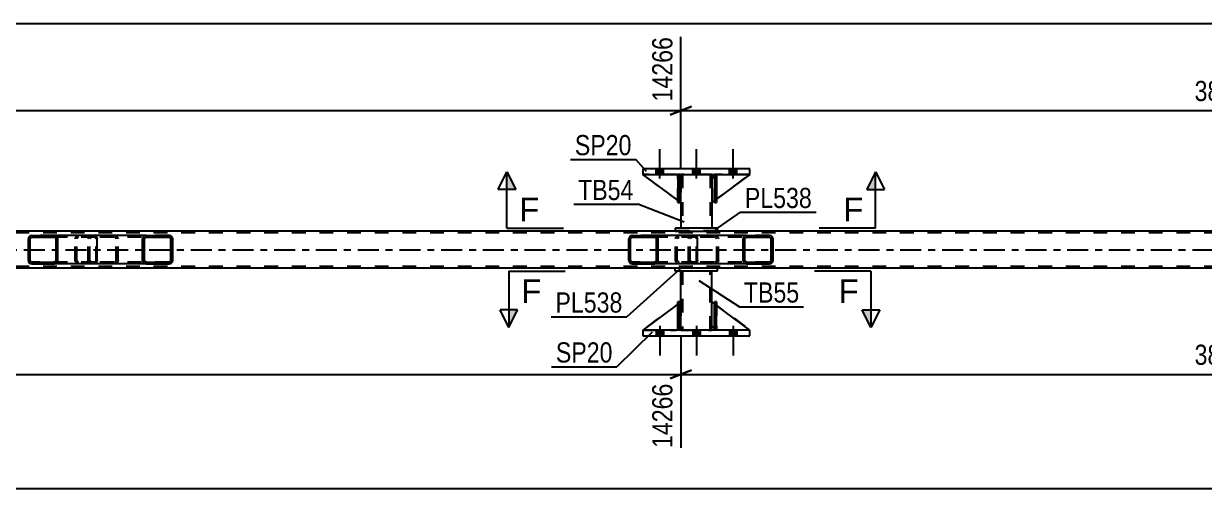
# Model space of a CAD drawing. Header units: millimetres. Extents: x 0 to 841, y 0 to 594.
# Drawn here: x 490.5 to 657.9, y 208.5 to 274.5 of the extents above; entities that cross this region are included whole.
import ezdxf

# ---------------------------------------------------------------- set-up
doc = ezdxf.new("R2010")
doc.units = ezdxf.units.MM
doc.linetypes.add('DXK_LINE_DOT2', pattern=[3.9198, 1.9599, -1.9599])
doc.linetypes.add('DXK_LINE_DOT3', pattern=[5.9187, 2.979, -0.9799, 0.9799, -0.9799])
doc.styles.add('Arial', font='ARIAL.TTF', dxfattribs={"height": 0.2})
doc.styles.add('Arial Narrow', font='ARIALN.TTF', dxfattribs={"height": 0.2})

# ---------------------------------------------------------------- blocks, each defined once
blk = doc.blocks.new('Part-318885195-5615 - 5425')
at = {"color": 2, "linetype": 'Continuous'}
for p, q in [((583.71, 235), (583.71, 239.36)), ((588.11, 235), (588.11, 239.36)), ((583.71, 231), (583.71, 231.6)), ((588.11, 231), (588.11, 231.6))]:
    blk.add_line(p, q, dxfattribs=at)
at = {"color": 7, "linetype": 'DXK_LINE_DOT2'}
for p, q in [((588.11, 239.36), (583.71, 239.36)), ((583.95, 239.36), (583.95, 231)), ((587.87, 231), (587.87, 239.36)), ((583.71, 231.6), (583.71, 235)), ((588.11, 231.6), (588.11, 235)), ((583.71, 231), (588.11, 231))]:
    blk.add_line(p, q, dxfattribs=at)
blk = doc.blocks.new('Part-318885195-5518 - 5425')
at = {"color": 2, "linetype": 'Continuous'}
for p, q in [((588.46, 231), (588.46, 235)), ((588.46, 235), (588.78, 235)), ((588.78, 231), (588.78, 235)), ((588.46, 231), (588.46, 231)), ((588.78, 231), (588.46, 231))]:
    blk.add_line(p, q, dxfattribs=at)
at = {"color": 7, "linetype": 'DXK_LINE_DOT2'}
for p, q in [((588.46, 235), (588.46, 231.6)), ((588.78, 231.6), (588.78, 235)), ((588.46, 231.6), (588.46, 231)), ((588.46, 231.6), (588.78, 231.6)), ((588.78, 231), (588.78, 231.6)), ((588.78, 231), (588.78, 231))]:
    blk.add_line(p, q, dxfattribs=at)
blk = doc.blocks.new('Part-318885195-5533 - 5425')
at = {"color": 2, "linetype": 'Continuous'}
for p, q in [((583.26, 249.41), (578.31, 253.08)), ((583.26, 252.92), (583.11, 253.08)), ((583.71, 252.48), (583.58, 252.6)), ((583.71, 252.48), (583.71, 252.48)), ((583.71, 249.08), (583.71, 252.48)), ((583.58, 249.17), (583.71, 249.08)), ((583.71, 249.08), (583.71, 249.08))]:
    blk.add_line(p, q, dxfattribs=at)
at = {"color": 7, "linetype": 'DXK_LINE_DOT2'}
for p, q in [((583.11, 253.08), (578.31, 253.08)), ((583.11, 253.08), (583.71, 252.48)), ((583.58, 252.6), (583.26, 252.92)), ((583.71, 252.48), (583.71, 249.08)), ((583.58, 249.17), (583.26, 249.41))]:
    blk.add_line(p, q, dxfattribs=at)
blk = doc.blocks.new('Bolt-318885195-5476 - 5425')
at = {"linetype": 'Continuous'}
for points in [[(580.19, 253.08), (581.23, 253.08), (581.23, 253.88), (580.19, 253.88)], [(580.19, 253.08), (581.23, 253.08), (581.23, 253.88), (580.19, 253.88)], [(580.19, 253.08), (581.23, 253.08), (581.23, 253.88), (580.19, 253.88)], [(585.39, 253.08), (586.43, 253.08), (586.43, 253.88), (585.39, 253.88)], [(585.39, 253.08), (586.43, 253.08), (586.43, 253.88), (585.39, 253.88)], [(590.59, 253.08), (591.63, 253.08), (591.63, 253.88), (590.59, 253.88)], [(590.59, 253.08), (591.63, 253.08), (591.63, 253.88), (590.59, 253.88)], [(590.59, 253.08), (591.63, 253.08), (591.63, 253.88), (590.59, 253.88)]]:
    blk.add_hatch(color=1, dxfattribs=at).paths.add_polyline_path(points)
at = {"color": 1, "linetype": 'Continuous'}
for p, q in [((580.71, 252.48), (580.71, 256.68)), ((580.71, 252.48), (580.71, 256.68)), ((580.71, 252.48), (580.71, 256.68)), ((585.91, 252.48), (585.91, 256.68)), ((585.91, 252.48), (585.91, 256.68)), ((591.11, 252.48), (591.11, 256.68)), ((591.11, 252.48), (591.11, 256.68)), ((591.11, 252.48), (591.11, 256.68)), ((580.19, 253.08), (580.19, 253.88)), ((580.19, 253.08), (580.19, 253.88)), ((580.19, 253.08), (580.19, 253.88)), ((581.23, 253.08), (581.23, 253.88)), ((581.23, 253.08), (581.23, 253.88)), ((581.23, 253.08), (581.23, 253.88)), ((585.39, 253.08), (585.39, 253.88)), ((585.39, 253.08), (585.39, 253.88)), ((586.43, 253.08), (586.43, 253.88)), ((586.43, 253.08), (586.43, 253.88)), ((590.59, 253.08), (590.59, 253.88)), ((590.59, 253.08), (590.59, 253.88)), ((590.59, 253.08), (590.59, 253.88)), ((591.63, 253.08), (591.63, 253.88)), ((591.63, 253.08), (591.63, 253.88)), ((591.63, 253.08), (591.63, 253.88))]:
    blk.add_line(p, q, dxfattribs=at)
blk = doc.blocks.new('Bolt-318885195-5478 - 5425')
at = {"linetype": 'Continuous'}
for points in [[(581.23, 231), (580.19, 231), (580.19, 230.2), (581.23, 230.2)], [(581.23, 231), (580.19, 231), (580.19, 230.2), (581.23, 230.2)], [(581.23, 231), (580.19, 231), (580.19, 230.2), (581.23, 230.2)], [(586.43, 231), (585.39, 231), (585.39, 230.2), (586.43, 230.2)], [(586.43, 231), (585.39, 231), (585.39, 230.2), (586.43, 230.2)], [(591.63, 231), (590.59, 231), (590.59, 230.2), (591.63, 230.2)], [(591.63, 231), (590.59, 231), (590.59, 230.2), (591.63, 230.2)], [(591.63, 231), (590.59, 231), (590.59, 230.2), (591.63, 230.2)]]:
    blk.add_hatch(color=1, dxfattribs=at).paths.add_polyline_path(points)
at = {"color": 1, "linetype": 'Continuous'}
for p, q in [((580.71, 231.6), (580.71, 227.4)), ((580.71, 231.6), (580.71, 227.4)), ((580.71, 231.6), (580.71, 227.4)), ((585.91, 231.6), (585.91, 227.4)), ((585.91, 231.6), (585.91, 227.4)), ((591.11, 231.6), (591.11, 227.4)), ((591.11, 231.6), (591.11, 227.4)), ((591.11, 231.6), (591.11, 227.4)), ((580.19, 231), (580.19, 230.2)), ((580.19, 231), (580.19, 230.2)), ((580.19, 231), (580.19, 230.2)), ((581.23, 231), (581.23, 230.2)), ((581.23, 231), (581.23, 230.2)), ((581.23, 231), (581.23, 230.2)), ((585.39, 231), (585.39, 230.2)), ((585.39, 231), (585.39, 230.2)), ((586.43, 231), (586.43, 230.2)), ((586.43, 231), (586.43, 230.2)), ((590.59, 231), (590.59, 230.2)), ((590.59, 231), (590.59, 230.2)), ((590.59, 231), (590.59, 230.2)), ((591.63, 231), (591.63, 230.2)), ((591.63, 231), (591.63, 230.2)), ((591.63, 231), (591.63, 230.2))]:
    blk.add_line(p, q, dxfattribs=at)
blk = doc.blocks.new('Part-318885195-5610 - 5425')
at = {"color": 2, "linetype": 'Continuous'}
for p, q in [((588.91, 239.76), (582.91, 239.76)), ((582.91, 239.36), (582.91, 239.76)), ((588.91, 239.36), (588.91, 239.76)), ((588.91, 239.36), (582.91, 239.36))]:
    blk.add_line(p, q, dxfattribs=at)
blk = doc.blocks.new('Part-318885195-5616 - 5425')
at = {"color": 7, "linetype": 'DXK_LINE_DOT2'}
for p, q in [((588.46, 252.48), (588.46, 253.08)), ((588.46, 253.08), (588.46, 253.08)), ((588.46, 253.08), (588.46, 249.08)), ((588.78, 253.08), (588.46, 253.08)), ((588.78, 252.48), (588.78, 253.08)), ((588.78, 249.08), (588.78, 253.08)), ((588.46, 249.08), (588.46, 252.48)), ((588.46, 252.48), (588.78, 252.48)), ((588.78, 252.48), (588.78, 249.08)), ((588.46, 249.08), (588.78, 249.08))]:
    blk.add_line(p, q, dxfattribs=at)
blk = doc.blocks.new('Part-318885195-5620 - 5425')
at = {"linetype": 'Continuous'}
h = blk.add_hatch(dxfattribs=at)
h.set_pattern_fill('', scale=0.7, style=0, pattern_type=0)
h.set_pattern_definition([(45, (596.7457, 244.1008), (-1.57154, 1.57154), [])])
h.paths.add_polyline_path([(596.78, 243.92), (596.75, 244.1), (596.64, 244.26), (596.47, 244.36), (596.27, 244.4), (593.04, 244.4), (592.84, 244.36), (592.68, 244.26), (592.57, 244.1), (592.53, 243.92), (592.53, 240.88), (592.57, 240.69), (592.68, 240.54), (592.84, 240.43), (593.04, 240.4), (596.27, 240.4), (596.47, 240.43), (596.64, 240.54), (596.75, 240.69), (596.78, 240.88)])
h.paths.add_polyline_path([(596.51, 240.79), (596.45, 240.71), (596.37, 240.66), (596.27, 240.64), (593.04, 240.64), (592.94, 240.66), (592.86, 240.71), (592.8, 240.79), (592.78, 240.88), (592.78, 243.92), (592.8, 244.01), (592.86, 244.09), (592.94, 244.14), (593.04, 244.16), (596.27, 244.16), (596.37, 244.14), (596.45, 244.09), (596.51, 244.01), (596.53, 243.92), (596.53, 240.88)])
at = {"color": 7, "linetype": 'DXK_LINE_DOT2'}
for p, q in [((584.79, 243.92), (584.83, 244.1)), ((584.79, 240.88), (584.79, 243.92)), ((585.07, 244.01), (585.05, 243.92)), ((585.05, 240.88), (585.05, 243.92)), ((585.12, 244.09), (585.07, 244.01)), ((585.11, 244.36), (585.3, 244.4)), ((585.2, 244.14), (585.12, 244.09)), ((585.3, 244.16), (585.2, 244.14)), ((585.78, 244.4), (585.3, 244.4)), ((596.27, 244.16), (585.3, 244.16)), ((588.54, 244.4), (588.73, 244.36)), ((588.63, 244.14), (588.54, 244.16)), ((588.72, 244.09), (588.63, 244.14)), ((588.77, 244.01), (588.72, 244.09)), ((588.79, 243.92), (588.77, 244.01)), ((588.79, 240.88), (588.79, 243.92)), ((589.01, 244.1), (589.05, 243.92)), ((589.05, 240.88), (589.05, 243.92)), ((596.27, 244.4), (593.04, 244.4)), ((584.83, 240.69), (584.79, 240.88)), ((585.05, 240.88), (585.07, 240.79)), ((585.07, 240.79), (585.12, 240.71)), ((585.3, 240.4), (585.11, 240.43)), ((585.12, 240.71), (585.2, 240.66)), ((585.2, 240.66), (585.3, 240.64)), ((596.27, 240.64), (585.3, 240.64)), ((585.78, 240.4), (585.3, 240.4)), ((588.54, 240.64), (588.63, 240.66)), ((588.73, 240.43), (588.54, 240.4)), ((588.63, 240.66), (588.72, 240.71)), ((588.72, 240.71), (588.77, 240.79)), ((588.77, 240.79), (588.79, 240.88)), ((589.05, 240.88), (589.01, 240.69)), ((596.27, 240.4), (593.04, 240.4))]:
    blk.add_line(p, q, dxfattribs=at)
at = {"color": 2, "linetype": 'Continuous'}
for p, q in [((593.04, 244.4), (585.78, 244.4)), ((592.57, 244.1), (592.53, 243.92)), ((592.53, 240.88), (592.53, 243.92)), ((592.78, 243.92), (592.8, 244.01)), ((592.78, 240.88), (592.78, 243.92)), ((592.8, 244.01), (592.86, 244.09)), ((593.04, 244.4), (592.84, 244.36)), ((592.86, 244.09), (592.94, 244.14)), ((592.94, 244.14), (593.04, 244.16)), ((593.04, 244.4), (596.27, 244.4)), ((593.04, 244.16), (596.27, 244.16)), ((596.47, 244.36), (596.27, 244.4)), ((596.27, 244.16), (596.37, 244.14)), ((596.37, 244.14), (596.45, 244.09)), ((596.45, 244.09), (596.51, 244.01)), ((596.51, 244.01), (596.53, 243.92)), ((596.53, 240.88), (596.53, 243.92)), ((596.78, 243.92), (596.75, 244.1)), ((596.78, 240.88), (596.78, 243.92)), ((593.04, 240.4), (585.78, 240.4)), ((592.53, 240.88), (592.57, 240.69)), ((592.8, 240.79), (592.78, 240.88)), ((592.86, 240.71), (592.8, 240.79)), ((592.84, 240.43), (593.04, 240.4)), ((592.94, 240.66), (592.86, 240.71)), ((593.04, 240.64), (592.94, 240.66)), ((593.04, 240.64), (596.27, 240.64)), ((593.04, 240.4), (596.27, 240.4)), ((596.37, 240.66), (596.27, 240.64)), ((596.27, 240.4), (596.47, 240.43)), ((596.45, 240.71), (596.37, 240.66)), ((596.51, 240.79), (596.45, 240.71)), ((596.53, 240.88), (596.51, 240.79)), ((596.75, 240.69), (596.78, 240.88))]:
    blk.add_line(p, q, dxfattribs=at)
at = {"color": 7, "linetype": 'DXK_LINE_DOT2'}
for centre, start, end in [((585.28, 243.9), 110.7583, 155.68), ((588.56, 243.9), 24.32, 69.2417), ((585.28, 240.9), 204.32, 249.2417), ((588.56, 240.9), 290.7583, 335.68)]:
    blk.add_arc(centre, 0.496, start, end, dxfattribs=at)
at = {"color": 2, "linetype": 'Continuous'}
for centre, start, end in [((593.02, 243.9), 110.7583, 155.68), ((596.29, 243.9), 24.32, 69.2417), ((593.02, 240.9), 204.32, 249.2417), ((596.29, 240.9), 290.7583, 335.68)]:
    blk.add_arc(centre, 0.496, start, end, dxfattribs=at)
blk = doc.blocks.new('Part-318885195-5621 - 5425')
at = {"linetype": 'Continuous'}
h = blk.add_hatch(dxfattribs=at)
h.set_pattern_fill('', scale=0.7, style=0, pattern_type=0)
h.set_pattern_definition([(45, (580.4716, 244.1008), (-1.57154, 1.57154), [])])
h.paths.add_polyline_path([(580.51, 243.92), (580.47, 244.1), (580.36, 244.26), (580.2, 244.36), (580.01, 244.4), (576.82, 244.4), (576.63, 244.36), (576.47, 244.26), (576.36, 244.1), (576.32, 243.92), (576.32, 240.88), (576.36, 240.69), (576.47, 240.54), (576.63, 240.43), (576.82, 240.4), (580.01, 240.4), (580.2, 240.43), (580.36, 240.54), (580.47, 240.69), (580.51, 240.88)])
h.paths.add_polyline_path([(580.24, 240.79), (580.18, 240.71), (580.1, 240.66), (580.01, 240.64), (576.82, 240.64), (576.73, 240.66), (576.65, 240.71), (576.59, 240.79), (576.57, 240.88), (576.57, 243.92), (576.59, 244.01), (576.65, 244.09), (576.73, 244.14), (576.82, 244.16), (580.01, 244.16), (580.1, 244.14), (580.18, 244.09), (580.24, 244.01), (580.26, 243.92), (580.26, 240.88)])
at = {"color": 2, "linetype": 'Continuous'}
for p, q in [((576.36, 244.1), (576.32, 243.92)), ((576.32, 240.88), (576.32, 243.92)), ((576.57, 243.92), (576.59, 244.01)), ((576.57, 240.88), (576.57, 243.92)), ((576.59, 244.01), (576.65, 244.09)), ((576.82, 244.4), (576.63, 244.36)), ((576.65, 244.09), (576.73, 244.14)), ((576.73, 244.14), (576.82, 244.16)), ((576.82, 244.4), (580.01, 244.4)), ((576.82, 244.16), (580.01, 244.16)), ((585.78, 244.4), (580.01, 244.4)), ((580.2, 244.36), (580.01, 244.4)), ((580.01, 244.16), (580.1, 244.14)), ((580.1, 244.14), (580.18, 244.09)), ((580.18, 244.09), (580.24, 244.01)), ((580.24, 244.01), (580.26, 243.92)), ((580.26, 240.88), (580.26, 243.92)), ((580.51, 243.92), (580.47, 244.1)), ((580.51, 240.88), (580.51, 243.92)), ((585.78, 244.4), (585.89, 244.36)), ((585.89, 244.36), (585.97, 244.26)), ((585.97, 244.26), (586.03, 244.1)), ((586.03, 244.1), (586.05, 243.92)), ((586.05, 240.88), (586.05, 243.92)), ((576.32, 240.88), (576.36, 240.69)), ((576.59, 240.79), (576.57, 240.88)), ((576.65, 240.71), (576.59, 240.79)), ((576.63, 240.43), (576.82, 240.4)), ((576.73, 240.66), (576.65, 240.71)), ((576.82, 240.64), (576.73, 240.66)), ((576.82, 240.64), (580.01, 240.64)), ((576.82, 240.4), (580.01, 240.4)), ((580.1, 240.66), (580.01, 240.64)), ((580.01, 240.4), (580.2, 240.43)), ((585.78, 240.4), (580.01, 240.4)), ((580.18, 240.71), (580.1, 240.66)), ((580.24, 240.79), (580.18, 240.71)), ((580.26, 240.88), (580.24, 240.79)), ((580.47, 240.69), (580.51, 240.88)), ((585.89, 240.43), (585.78, 240.4)), ((585.97, 240.54), (585.89, 240.43)), ((586.03, 240.69), (585.97, 240.54)), ((586.05, 240.88), (586.03, 240.69))]:
    blk.add_line(p, q, dxfattribs=at)
at = {"color": 7, "linetype": 'DXK_LINE_DOT2'}
for p, q in [((580.01, 244.4), (576.82, 244.4)), ((585.78, 244.16), (576.82, 244.16)), ((582.95, 243.92), (582.98, 244.1)), ((582.95, 240.88), (582.95, 243.92)), ((583.22, 244.01), (583.2, 243.92)), ((583.2, 240.88), (583.2, 243.92)), ((583.27, 244.09), (583.22, 244.01)), ((583.26, 244.36), (583.45, 244.4)), ((583.27, 244.09), (583.29, 244.1)), ((583.29, 244.1), (583.35, 244.14)), ((583.35, 244.14), (583.45, 244.16)), ((584.79, 244.16), (584.79, 244.4)), ((585.83, 244.14), (585.78, 244.16)), ((585.88, 244.09), (585.83, 244.14)), ((585.91, 244.01), (585.88, 244.09)), ((585.92, 243.92), (585.91, 244.01)), ((585.92, 240.88), (585.92, 243.92)), ((585.78, 240.64), (576.82, 240.64)), ((580.01, 240.4), (576.82, 240.4)), ((582.98, 240.69), (582.95, 240.88)), ((583.2, 240.88), (583.22, 240.79)), ((583.22, 240.79), (583.27, 240.71)), ((583.45, 240.4), (583.26, 240.43)), ((583.27, 240.71), (583.35, 240.66)), ((583.35, 240.66), (583.45, 240.64)), ((584.79, 240.4), (584.79, 240.64)), ((585.78, 240.64), (585.83, 240.66)), ((585.83, 240.66), (585.88, 240.71)), ((585.88, 240.71), (585.91, 240.79)), ((585.91, 240.79), (585.92, 240.88))]:
    blk.add_line(p, q, dxfattribs=at)
at = {"color": 2, "linetype": 'Continuous'}
for centre, start, end in [((576.81, 243.9), 111.1941, 156.1506), ((580.02, 243.9), 23.8494, 68.8059), ((576.81, 240.89), 203.8494, 248.8059), ((580.02, 240.89), 291.1941, 336.1506)]:
    blk.add_arc(centre, 0.492, start, end, dxfattribs=at)
at = {"color": 7, "linetype": 'DXK_LINE_DOT2'}
for centre, start, end in [((583.43, 243.9), 111.1941, 156.1506), ((583.43, 240.89), 203.8494, 248.8059)]:
    blk.add_arc(centre, 0.492, start, end, dxfattribs=at)
blk = doc.blocks.new('Part-318885195-5565 - 5425')
at = {"color": 2, "linetype": 'Continuous'}
for p, q in [((588.11, 231.6), (588.11, 235)), ((588.46, 234.73), (588.11, 235)), ((593.51, 231), (588.78, 234.5)), ((588.46, 231.24), (588.11, 231.6))]:
    blk.add_line(p, q, dxfattribs=at)
at = {"color": 7, "linetype": 'DXK_LINE_DOT2'}
for p, q in [((588.78, 234.5), (588.46, 234.73)), ((588.71, 231), (588.46, 231.24)), ((593.51, 231), (588.71, 231)), ((593.51, 231), (593.51, 231)), ((593.51, 231), (593.51, 231))]:
    blk.add_line(p, q, dxfattribs=at)
blk = doc.blocks.new('Part-318885195-5501 - 5425')
at = {"color": 7, "linetype": 'DXK_LINE_DOT2'}
for p, q in [((726.5, 244.8), (64.39, 244.8)), ((588.91, 245.04), (582.91, 245.04)), ((726.5, 240), (64.39, 240)), ((588.91, 239.76), (582.91, 239.76))]:
    blk.add_line(p, q, dxfattribs=at)
at = {"color": 2, "linetype": 'Continuous'}
for p, q in [((582.91, 245.04), (333.5, 245.04)), ((726.5, 245.04), (588.91, 245.04)), ((582.91, 239.76), (333.5, 239.76)), ((726.5, 239.76), (588.91, 239.76))]:
    blk.add_line(p, q, dxfattribs=at)
at = {"color": 7, "linetype": 'DXK_LINE_DOT3'}
blk.add_line((64.39, 242.4), (726.5, 242.4), dxfattribs=at)
blk = doc.blocks.new('Part-318885195-5516 - 5425')
at = {"color": 7, "linetype": 'DXK_LINE_DOT2'}
for p, q in [((588.78, 235), (588.46, 235)), ((588.46, 231.6), (588.46, 235)), ((588.46, 231), (588.46, 235)), ((588.78, 235), (588.78, 231.6)), ((588.78, 231), (588.78, 235)), ((588.78, 231.6), (588.46, 231.6)), ((588.46, 231), (588.46, 231.6)), ((588.78, 231.6), (588.78, 231)), ((588.78, 231), (588.46, 231)), ((588.78, 231), (588.78, 231))]:
    blk.add_line(p, q, dxfattribs=at)
blk = doc.blocks.new('Part-318885195-5517 - 5425')
at = {"color": 7, "linetype": 'DXK_LINE_DOT2'}
for p, q in [((583.58, 235), (583.26, 235)), ((583.26, 231.6), (583.26, 235)), ((583.26, 231), (583.26, 235)), ((583.58, 235), (583.58, 231.6)), ((583.58, 231), (583.58, 235)), ((583.58, 231.6), (583.26, 231.6)), ((583.26, 231), (583.26, 231.6)), ((583.58, 231.6), (583.58, 231)), ((583.58, 231), (583.26, 231)), ((583.58, 231), (583.58, 231))]:
    blk.add_line(p, q, dxfattribs=at)
blk = doc.blocks.new('Part-318885195-5519 - 5425')
at = {"color": 2, "linetype": 'Continuous'}
for p, q in [((583.26, 231), (583.26, 235)), ((583.26, 235), (583.58, 235)), ((583.58, 231), (583.58, 235)), ((583.26, 231), (583.26, 231)), ((583.58, 231), (583.26, 231))]:
    blk.add_line(p, q, dxfattribs=at)
at = {"color": 7, "linetype": 'DXK_LINE_DOT2'}
for p, q in [((583.26, 235), (583.26, 231.6)), ((583.58, 231.6), (583.58, 235)), ((583.26, 231.6), (583.26, 231)), ((583.26, 231.6), (583.58, 231.6)), ((583.58, 231), (583.58, 231.6)), ((583.58, 231), (583.58, 231))]:
    blk.add_line(p, q, dxfattribs=at)
blk = doc.blocks.new('Part-318885195-5522 - 5425')
at = {"color": 7, "linetype": 'DXK_LINE_DOT2'}
for p, q in [((583.71, 235), (578.31, 231)), ((583.71, 231.6), (583.71, 235)), ((583.71, 235), (583.71, 231.6)), ((583.11, 231), (583.71, 231.6)), ((583.71, 231.6), (583.11, 231)), ((583.71, 231.6), (583.71, 231.6)), ((578.31, 231), (583.11, 231))]:
    blk.add_line(p, q, dxfattribs=at)
blk = doc.blocks.new('Part-318885195-5525 - 5425')
at = {"color": 2, "linetype": 'Continuous'}
for p, q in [((583.26, 234.67), (578.31, 231)), ((583.71, 235), (583.58, 234.9)), ((583.71, 231.6), (583.71, 235)), ((583.26, 231.15), (583.11, 231)), ((583.71, 231.6), (583.58, 231.47)), ((583.71, 231.6), (583.71, 231.6))]:
    blk.add_line(p, q, dxfattribs=at)
at = {"color": 7, "linetype": 'DXK_LINE_DOT2'}
for p, q in [((583.58, 234.9), (583.26, 234.67)), ((583.71, 231.6), (583.71, 235)), ((583.71, 231.6), (583.11, 231)), ((583.58, 231.47), (583.26, 231.15)), ((578.31, 231), (583.11, 231))]:
    blk.add_line(p, q, dxfattribs=at)
blk = doc.blocks.new('Part-318885195-5526 - 5425')
at = {"color": 2, "linetype": 'Continuous'}
for p, q in [((588.78, 253.08), (588.46, 253.08)), ((588.46, 253.08), (588.46, 249.08)), ((588.78, 253.08), (588.78, 253.08)), ((588.78, 253.08), (588.78, 249.08)), ((588.78, 249.08), (588.46, 249.08))]:
    blk.add_line(p, q, dxfattribs=at)
at = {"color": 7, "linetype": 'DXK_LINE_DOT2'}
for p, q in [((588.46, 252.48), (588.46, 253.08)), ((588.78, 252.48), (588.78, 253.08)), ((588.78, 253.08), (588.78, 253.08)), ((588.78, 252.48), (588.46, 252.48)), ((588.46, 252.48), (588.46, 249.08)), ((588.78, 249.08), (588.78, 252.48))]:
    blk.add_line(p, q, dxfattribs=at)
blk = doc.blocks.new('Part-318885195-5527 - 5425')
at = {"color": 2, "linetype": 'Continuous'}
for p, q in [((583.58, 253.08), (583.26, 253.08)), ((583.26, 253.08), (583.26, 249.08)), ((583.58, 253.08), (583.58, 253.08)), ((583.58, 253.08), (583.58, 249.08)), ((583.58, 249.08), (583.26, 249.08))]:
    blk.add_line(p, q, dxfattribs=at)
at = {"color": 7, "linetype": 'DXK_LINE_DOT2'}
for p, q in [((583.26, 252.48), (583.26, 253.08)), ((583.58, 252.48), (583.58, 253.08)), ((583.58, 253.08), (583.58, 253.08)), ((583.58, 252.48), (583.26, 252.48)), ((583.26, 252.48), (583.26, 249.08)), ((583.58, 249.08), (583.58, 252.48))]:
    blk.add_line(p, q, dxfattribs=at)
blk = doc.blocks.new('Part-318885195-5530 - 5425')
at = {"color": 7, "linetype": 'DXK_LINE_DOT2'}
for p, q in [((583.71, 249.08), (578.31, 253.08)), ((578.31, 253.08), (583.11, 253.08)), ((583.11, 253.08), (583.71, 252.48)), ((583.71, 252.48), (583.11, 253.08)), ((583.71, 252.48), (583.71, 249.08)), ((583.71, 252.48), (583.71, 252.48)), ((583.71, 252.48), (583.71, 249.08))]:
    blk.add_line(p, q, dxfattribs=at)
blk = doc.blocks.new('Part-318885195-5600 - 5425')
at = {"color": 2, "linetype": 'Continuous'}
for p, q in [((583.71, 253.08), (583.71, 252.48)), ((588.11, 253.08), (588.11, 252.48)), ((583.71, 249.08), (583.71, 245.44)), ((588.11, 249.08), (588.11, 245.44))]:
    blk.add_line(p, q, dxfattribs=at)
at = {"color": 7, "linetype": 'DXK_LINE_DOT2'}
for p, q in [((588.11, 253.08), (583.71, 253.08)), ((583.95, 253.08), (583.95, 245.44)), ((587.87, 253.08), (587.87, 245.44)), ((583.71, 252.48), (583.71, 249.08)), ((588.11, 252.48), (588.11, 249.08)), ((588.11, 245.44), (583.71, 245.44))]:
    blk.add_line(p, q, dxfattribs=at)
blk = doc.blocks.new('Part-318885195-5536 - 5425')
at = {"color": 7, "linetype": 'DXK_LINE_DOT2'}
for p, q in [((588.71, 253.08), (588.11, 252.48)), ((588.11, 249.08), (593.51, 253.08)), ((593.51, 253.08), (588.71, 253.08)), ((588.11, 252.48), (588.11, 249.08))]:
    blk.add_line(p, q, dxfattribs=at)
blk = doc.blocks.new('Part-318885195-5539 - 5425')
at = {"color": 2, "linetype": 'Continuous'}
for p, q in [((588.46, 252.83), (588.11, 252.48)), ((593.51, 253.08), (588.78, 249.58)), ((588.11, 252.48), (588.11, 249.08)), ((588.46, 249.34), (588.11, 249.08))]:
    blk.add_line(p, q, dxfattribs=at)
at = {"color": 7, "linetype": 'DXK_LINE_DOT2'}
for p, q in [((588.71, 253.08), (588.46, 252.83)), ((593.51, 253.08), (588.71, 253.08)), ((588.78, 249.58), (588.46, 249.34))]:
    blk.add_line(p, q, dxfattribs=at)
blk = doc.blocks.new('Part-318885195-5605 - 5425')
at = {"color": 2, "linetype": 'Continuous'}
for p, q in [((588.91, 245.44), (582.91, 245.44)), ((582.91, 245.44), (582.91, 245.04)), ((582.91, 245.04), (588.91, 245.04)), ((588.91, 245.04), (588.91, 245.44))]:
    blk.add_line(p, q, dxfattribs=at)
at = {"color": 7, "linetype": 'DXK_LINE_DOT2'}
for p, q in [((582.91, 245.44), (588.91, 245.44)), ((582.91, 245.04), (588.91, 245.04))]:
    blk.add_line(p, q, dxfattribs=at)
blk = doc.blocks.new('Part-318885195-5562 - 5425')
at = {"color": 7, "linetype": 'DXK_LINE_DOT2'}
for p, q in [((588.11, 231.6), (588.11, 235)), ((588.11, 235), (593.51, 231)), ((588.71, 231), (588.11, 231.6)), ((593.51, 231), (588.71, 231))]:
    blk.add_line(p, q, dxfattribs=at)
blk = doc.blocks.new('Part-318885195-5570 - 5425')
at = {"color": 2, "linetype": 'Continuous'}
for p, q in [((593.51, 253.88), (578.31, 253.88)), ((578.31, 253.88), (578.31, 253.08)), ((578.31, 253.08), (593.51, 253.08)), ((593.51, 253.08), (593.51, 253.88))]:
    blk.add_line(p, q, dxfattribs=at)
blk = doc.blocks.new('Part-318885195-5575 - 5425')
at = {"color": 2, "linetype": 'Continuous'}
for p, q in [((578.31, 231), (578.31, 230.2)), ((593.51, 231), (578.31, 231)), ((578.31, 230.2), (593.51, 230.2)), ((593.51, 230.2), (593.51, 231))]:
    blk.add_line(p, q, dxfattribs=at)
blk = doc.blocks.new('Part-318885195-5617 - 5425')
at = {"color": 7, "linetype": 'DXK_LINE_DOT2'}
for p, q in [((583.26, 252.48), (583.26, 253.08)), ((583.26, 253.08), (583.26, 253.08)), ((583.26, 253.08), (583.26, 249.08)), ((583.58, 253.08), (583.26, 253.08)), ((583.58, 252.48), (583.58, 253.08)), ((583.58, 249.08), (583.58, 253.08)), ((583.26, 249.08), (583.26, 252.48)), ((583.26, 252.48), (583.58, 252.48)), ((583.58, 252.48), (583.58, 249.08)), ((583.26, 249.08), (583.58, 249.08))]:
    blk.add_line(p, q, dxfattribs=at)
blk = doc.blocks.new('Part-318885195-5622 - 5425')
at = {"linetype": 'Continuous'}
h = blk.add_hatch(dxfattribs=at)
h.set_pattern_fill('', scale=0.7, style=0, pattern_type=0)
h.set_pattern_definition([(45, (511.6115, 244.1008), (-1.57154, 1.57154), [])])
h.paths.add_polyline_path([(511.65, 243.92), (511.61, 244.1), (511.5, 244.26), (511.34, 244.36), (511.14, 244.4), (507.9, 244.4), (507.71, 244.36), (507.54, 244.26), (507.43, 244.1), (507.39, 243.92), (507.39, 240.88), (507.43, 240.69), (507.54, 240.54), (507.71, 240.43), (507.9, 240.4), (511.14, 240.4), (511.34, 240.43), (511.5, 240.54), (511.61, 240.69), (511.65, 240.88)])
h.paths.add_polyline_path([(511.38, 240.79), (511.32, 240.71), (511.24, 240.66), (511.14, 240.64), (507.9, 240.64), (507.81, 240.66), (507.72, 240.71), (507.67, 240.79), (507.65, 240.88), (507.65, 243.92), (507.67, 244.01), (507.72, 244.09), (507.81, 244.14), (507.9, 244.16), (511.14, 244.16), (511.24, 244.14), (511.32, 244.09), (511.38, 244.01), (511.39, 243.92), (511.39, 240.88)])
at = {"color": 7, "linetype": 'DXK_LINE_DOT2'}
for p, q in [((499.66, 243.92), (499.7, 244.1)), ((499.66, 240.88), (499.66, 243.92)), ((499.93, 244.01), (499.91, 243.92)), ((499.91, 240.88), (499.91, 243.92)), ((499.99, 244.09), (499.93, 244.01)), ((499.97, 244.36), (500.17, 244.4)), ((500.07, 244.14), (499.99, 244.09)), ((500.17, 244.16), (500.07, 244.14)), ((500.65, 244.4), (500.17, 244.4)), ((511.14, 244.16), (500.17, 244.16)), ((503.4, 244.4), (503.6, 244.36)), ((503.5, 244.14), (503.4, 244.16)), ((503.58, 244.09), (503.5, 244.14)), ((503.64, 244.01), (503.58, 244.09)), ((503.66, 243.92), (503.64, 244.01)), ((503.66, 240.88), (503.66, 243.92)), ((503.87, 244.1), (503.91, 243.92)), ((503.91, 240.88), (503.91, 243.92)), ((511.14, 244.4), (507.9, 244.4)), ((499.7, 240.69), (499.66, 240.88)), ((499.91, 240.88), (499.93, 240.79)), ((499.93, 240.79), (499.99, 240.71)), ((500.17, 240.4), (499.97, 240.43)), ((499.99, 240.71), (500.07, 240.66)), ((500.07, 240.66), (500.17, 240.64)), ((511.14, 240.64), (500.17, 240.64)), ((500.65, 240.4), (500.17, 240.4)), ((503.4, 240.64), (503.5, 240.66)), ((503.6, 240.43), (503.4, 240.4)), ((503.5, 240.66), (503.58, 240.71)), ((503.58, 240.71), (503.64, 240.79)), ((503.64, 240.79), (503.66, 240.88)), ((503.91, 240.88), (503.87, 240.69)), ((511.14, 240.4), (507.9, 240.4))]:
    blk.add_line(p, q, dxfattribs=at)
at = {"color": 2, "linetype": 'Continuous'}
for p, q in [((507.9, 244.4), (500.65, 244.4)), ((507.43, 244.1), (507.39, 243.92)), ((507.39, 240.88), (507.39, 243.92)), ((507.65, 243.92), (507.67, 244.01)), ((507.65, 240.88), (507.65, 243.92)), ((507.67, 244.01), (507.72, 244.09)), ((507.9, 244.4), (507.71, 244.36)), ((507.72, 244.09), (507.81, 244.14)), ((507.81, 244.14), (507.9, 244.16)), ((507.9, 244.4), (511.14, 244.4)), ((507.9, 244.16), (511.14, 244.16)), ((511.34, 244.36), (511.14, 244.4)), ((511.14, 244.16), (511.24, 244.14)), ((511.24, 244.14), (511.32, 244.09)), ((511.32, 244.09), (511.38, 244.01)), ((511.38, 244.01), (511.39, 243.92)), ((511.39, 240.88), (511.39, 243.92)), ((511.65, 243.92), (511.61, 244.1)), ((511.65, 240.88), (511.65, 243.92)), ((507.9, 240.4), (500.65, 240.4)), ((507.39, 240.88), (507.43, 240.69)), ((507.67, 240.79), (507.65, 240.88)), ((507.72, 240.71), (507.67, 240.79)), ((507.71, 240.43), (507.9, 240.4)), ((507.81, 240.66), (507.72, 240.71)), ((507.9, 240.64), (507.81, 240.66)), ((507.9, 240.64), (511.14, 240.64)), ((507.9, 240.4), (511.14, 240.4)), ((511.24, 240.66), (511.14, 240.64)), ((511.14, 240.4), (511.34, 240.43)), ((511.32, 240.71), (511.24, 240.66)), ((511.38, 240.79), (511.32, 240.71)), ((511.39, 240.88), (511.38, 240.79)), ((511.61, 240.69), (511.65, 240.88))]:
    blk.add_line(p, q, dxfattribs=at)
at = {"color": 7, "linetype": 'DXK_LINE_DOT2'}
for centre, start, end in [((500.15, 243.9), 110.7583, 155.68), ((503.42, 243.9), 24.32, 69.2417), ((500.15, 240.9), 204.32, 249.2417), ((503.42, 240.9), 290.7583, 335.68)]:
    blk.add_arc(centre, 0.496, start, end, dxfattribs=at)
at = {"color": 2, "linetype": 'Continuous'}
for centre, start, end in [((507.88, 243.9), 110.7583, 155.68), ((511.16, 243.9), 24.32, 69.2417), ((507.88, 240.9), 204.32, 249.2417), ((511.16, 240.9), 290.7583, 335.68)]:
    blk.add_arc(centre, 0.496, start, end, dxfattribs=at)
blk = doc.blocks.new('Part-318885195-5623 - 5425')
at = {"linetype": 'Continuous'}
h = blk.add_hatch(dxfattribs=at)
h.set_pattern_fill('', scale=0.7, style=0, pattern_type=0)
h.set_pattern_definition([(45, (495.3373, 244.1008), (-1.57154, 1.57154), [])])
h.paths.add_polyline_path([(495.38, 243.92), (495.34, 244.1), (495.23, 244.26), (495.07, 244.36), (494.87, 244.4), (491.69, 244.4), (491.5, 244.36), (491.33, 244.26), (491.22, 244.1), (491.19, 243.92), (491.19, 240.88), (491.22, 240.69), (491.33, 240.54), (491.5, 240.43), (491.69, 240.4), (494.87, 240.4), (495.07, 240.43), (495.23, 240.54), (495.34, 240.69), (495.38, 240.88)])
h.paths.add_polyline_path([(495.11, 240.79), (495.05, 240.71), (494.97, 240.66), (494.87, 240.64), (491.69, 240.64), (491.59, 240.66), (491.51, 240.71), (491.46, 240.79), (491.44, 240.88), (491.44, 243.92), (491.46, 244.01), (491.51, 244.09), (491.59, 244.14), (491.69, 244.16), (494.87, 244.16), (494.97, 244.14), (495.05, 244.09), (495.11, 244.01), (495.12, 243.92), (495.12, 240.88)])
at = {"color": 2, "linetype": 'Continuous'}
for p, q in [((491.22, 244.1), (491.19, 243.92)), ((491.19, 240.88), (491.19, 243.92)), ((491.44, 243.92), (491.46, 244.01)), ((491.44, 240.88), (491.44, 243.92)), ((491.46, 244.01), (491.51, 244.09)), ((491.69, 244.4), (491.5, 244.36)), ((491.51, 244.09), (491.59, 244.14)), ((491.59, 244.14), (491.69, 244.16)), ((491.69, 244.4), (494.87, 244.4)), ((491.69, 244.16), (494.87, 244.16)), ((500.65, 244.4), (494.87, 244.4)), ((495.07, 244.36), (494.87, 244.4)), ((494.87, 244.16), (494.97, 244.14)), ((494.97, 244.14), (495.05, 244.09)), ((495.05, 244.09), (495.11, 244.01)), ((495.11, 244.01), (495.12, 243.92)), ((495.12, 240.88), (495.12, 243.92)), ((495.38, 243.92), (495.34, 244.1)), ((495.38, 240.88), (495.38, 243.92)), ((500.65, 244.4), (500.75, 244.36)), ((500.75, 244.36), (500.84, 244.26)), ((500.84, 244.26), (500.9, 244.1)), ((500.9, 244.1), (500.92, 243.92)), ((500.92, 240.88), (500.92, 243.92)), ((491.19, 240.88), (491.22, 240.69)), ((491.46, 240.79), (491.44, 240.88)), ((491.51, 240.71), (491.46, 240.79)), ((491.5, 240.43), (491.69, 240.4)), ((491.59, 240.66), (491.51, 240.71)), ((491.69, 240.64), (491.59, 240.66)), ((491.69, 240.64), (494.87, 240.64)), ((491.69, 240.4), (494.87, 240.4)), ((494.97, 240.66), (494.87, 240.64)), ((494.87, 240.4), (495.07, 240.43)), ((500.65, 240.4), (494.87, 240.4)), ((495.05, 240.71), (494.97, 240.66)), ((495.11, 240.79), (495.05, 240.71)), ((495.12, 240.88), (495.11, 240.79)), ((495.34, 240.69), (495.38, 240.88)), ((500.75, 240.43), (500.65, 240.4)), ((500.84, 240.54), (500.75, 240.43)), ((500.9, 240.69), (500.84, 240.54)), ((500.92, 240.88), (500.9, 240.69))]:
    blk.add_line(p, q, dxfattribs=at)
at = {"color": 7, "linetype": 'DXK_LINE_DOT2'}
for p, q in [((494.87, 244.4), (491.69, 244.4)), ((500.65, 244.16), (491.69, 244.16)), ((497.81, 243.92), (497.85, 244.1)), ((497.81, 240.88), (497.81, 243.92)), ((498.08, 244.01), (498.06, 243.92)), ((498.06, 240.88), (498.06, 243.92)), ((498.14, 244.09), (498.08, 244.01)), ((498.12, 244.36), (498.31, 244.4)), ((498.22, 244.14), (498.14, 244.09)), ((498.31, 244.16), (498.22, 244.14)), ((499.66, 244.16), (499.66, 244.4)), ((500.7, 244.14), (500.65, 244.16)), ((500.74, 244.09), (500.7, 244.14)), ((500.77, 244.01), (500.74, 244.09)), ((500.78, 243.92), (500.77, 244.01)), ((500.78, 240.88), (500.78, 243.92)), ((500.65, 240.64), (491.69, 240.64)), ((494.87, 240.4), (491.69, 240.4)), ((497.85, 240.69), (497.81, 240.88)), ((498.06, 240.88), (498.08, 240.79)), ((498.08, 240.79), (498.14, 240.71)), ((498.31, 240.4), (498.12, 240.43)), ((498.14, 240.71), (498.16, 240.69)), ((498.16, 240.69), (498.22, 240.66)), ((498.22, 240.66), (498.31, 240.64)), ((499.66, 240.4), (499.66, 240.64)), ((500.65, 240.64), (500.7, 240.66)), ((500.7, 240.66), (500.74, 240.71)), ((500.74, 240.71), (500.77, 240.79)), ((500.77, 240.79), (500.78, 240.88))]:
    blk.add_line(p, q, dxfattribs=at)
at = {"color": 2, "linetype": 'Continuous'}
for centre, start, end in [((491.67, 243.9), 111.1941, 156.1506), ((494.89, 243.9), 23.8494, 68.8059), ((491.67, 240.89), 203.8494, 248.8059), ((494.89, 240.89), 291.1941, 336.1506)]:
    blk.add_arc(centre, 0.492, start, end, dxfattribs=at)
at = {"color": 7, "linetype": 'DXK_LINE_DOT2'}
for centre, start, end in [((498.3, 243.9), 111.1941, 156.1506), ((498.3, 240.89), 203.8494, 248.8059)]:
    blk.add_arc(centre, 0.492, start, end, dxfattribs=at)
blk = doc.blocks.new('StraightDimension-318885195-19425 - 5425')
at = {"color": 7, "linetype": 'Continuous'}
for p, q in [((736.72, 238.76), (736.72, 214.28)), ((583.71, 230), (583.71, 214.28)), ((585.21, 225.32), (582.21, 224.12)), ((583.71, 224.72), (736.72, 224.72)), ((735.22, 224.12), (738.22, 225.32))]:
    blk.add_line(p, q, dxfattribs=at)
at = {"color": 0}
blk.add_wipeout([(664.47, 225.47), (664.47, 229.67), (655.96, 229.67), (655.96, 225.47)], dxfattribs=at)
at = {"color": 0, "linetype": 'Continuous'}
blk.add_wipeout([(736.12, 224.02), (731.92, 224.02), (731.92, 213.68), (736.12, 213.68)], dxfattribs=at)
at = {"color": 3, "style": 'Arial Narrow'}
blk.add_text('3899', height=2.863, dxfattribs=at).set_placement((656.56, 226.07))
at = {"color": 3, "linetype": 'Continuous', "style": 'Arial Narrow'}
blk.add_text('18164', height=2.863, rotation=90.0002, dxfattribs=at).set_placement((735.52, 214.28))
blk = doc.blocks.new('StraightDimension-318885195-5860 - 5425')
at = {"color": 7, "linetype": 'Continuous'}
blk.add_line((53.53, 208.55), (737.36, 208.55), dxfattribs=at)
blk = doc.blocks.new('StraightDimension-318885195-5761 - 5425')
at = {"color": 7, "linetype": 'Continuous'}
blk.add_line((54.17, 274.46), (736.72, 274.46), dxfattribs=at)
blk = doc.blocks.new('StraightDimension-318885195-5871 - 5425')
at = {"color": 7, "linetype": 'Continuous'}
for p, q in [((583.71, 254.08), (583.71, 272.57)), ((736.72, 246.04), (736.72, 272.57)), ((585.21, 262.73), (582.21, 261.53)), ((583.71, 262.13), (736.72, 262.13)), ((735.22, 261.53), (738.22, 262.73))]:
    blk.add_line(p, q, dxfattribs=at)
at = {"color": 0, "linetype": 'Continuous'}
blk.add_wipeout([(736.12, 273.17), (731.92, 273.17), (731.92, 262.83), (736.12, 262.83)], dxfattribs=at)
at = {"color": 0}
blk.add_wipeout([(664.47, 262.88), (664.47, 267.08), (655.96, 267.08), (655.96, 262.88)], dxfattribs=at)
at = {"color": 3, "linetype": 'Continuous', "style": 'Arial Narrow'}
blk.add_text('18164', height=2.863, rotation=90.0002, dxfattribs=at).set_placement((735.52, 263.43))
at = {"color": 3, "style": 'Arial Narrow'}
blk.add_text('3899', height=2.863, dxfattribs=at).set_placement((656.56, 263.48))
blk = doc.blocks.new('StraightDimension-318885195-5876 - 5425')
at = {"color": 7, "linetype": 'Continuous'}
for p, q in [((583.71, 254.08), (583.71, 272.57)), ((328.3, 262.13), (583.71, 262.13)), ((582.21, 261.53), (585.21, 262.73))]:
    blk.add_line(p, q, dxfattribs=at)
at = {"color": 0, "linetype": 'Continuous'}
blk.add_wipeout([(583.11, 273.17), (578.91, 273.17), (578.91, 262.83), (583.11, 262.83)], dxfattribs=at)
at = {"color": 3, "linetype": 'Continuous', "style": 'Arial Narrow'}
blk.add_text('14266', height=2.863, rotation=90.0002, dxfattribs=at).set_placement((582.51, 263.43))
blk = doc.blocks.new('StraightDimension-318885195-19426 - 5425')
at = {"color": 7, "linetype": 'Continuous'}
for p, q in [((583.71, 230), (583.71, 214.28)), ((328.3, 224.72), (583.71, 224.72)), ((582.21, 224.12), (585.21, 225.32))]:
    blk.add_line(p, q, dxfattribs=at)
at = {"color": 0, "linetype": 'Continuous'}
blk.add_wipeout([(583.11, 224.02), (578.91, 224.02), (578.91, 213.68), (583.11, 213.68)], dxfattribs=at)
at = {"color": 3, "linetype": 'Continuous', "style": 'Arial Narrow'}
blk.add_text('14266', height=2.863, rotation=90.0002, dxfattribs=at).set_placement((582.51, 214.28))
blk = doc.blocks.new('Mark-318885195-5566 - 5425')
at = {"color": 0}
blk.add_wipeout([(576.72, 255.8), (576.72, 258.8), (568.68, 258.8), (568.68, 255.8)], dxfattribs=at)
blk.add_wipeout([(576.72, 255.8), (576.72, 258.8), (568.68, 258.8), (568.68, 255.8)], dxfattribs=at)
at = {"color": 30, "linetype": 'Continuous'}
for p in [(568.08, 255.2), (578.86, 253.5)]:
    blk.add_line(p, (577.32, 255.2), dxfattribs=at)
at = {"color": 3, "style": 'Arial Narrow'}
blk.add_text('SP20', height=2.863, dxfattribs=at).set_placement((568.68, 255.8))
blk = doc.blocks.new('Mark-318885195-5571 - 5425')
at = {"color": 0}
blk.add_wipeout([(574.03, 226.4), (574.03, 229.4), (565.99, 229.4), (565.99, 226.4)], dxfattribs=at)
blk.add_wipeout([(574.03, 226.4), (574.03, 229.4), (565.99, 229.4), (565.99, 226.4)], dxfattribs=at)
at = {"color": 30, "linetype": 'Continuous'}
for p in [(579.65, 230.7), (565.39, 225.8)]:
    blk.add_line(p, (574.63, 225.8), dxfattribs=at)
at = {"color": 3, "style": 'Arial Narrow'}
blk.add_text('SP20', height=2.863, dxfattribs=at).set_placement((565.99, 226.4))
blk = doc.blocks.new('Mark-318885195-5606 - 5425')
at = {"color": 0}
blk.add_wipeout([(575.44, 233.48), (575.44, 236.48), (565.93, 236.48), (565.93, 233.48)], dxfattribs=at)
blk.add_wipeout([(575.44, 233.48), (575.44, 236.48), (565.93, 236.48), (565.93, 233.48)], dxfattribs=at)
at = {"color": 30, "linetype": 'Continuous'}
for p in [(583.62, 239.67), (565.33, 232.88)]:
    blk.add_line(p, (576.04, 232.88), dxfattribs=at)
at = {"color": 3, "style": 'Arial Narrow'}
blk.add_text('PL538', height=2.863, dxfattribs=at).set_placement((565.93, 233.48))
blk = doc.blocks.new('Mark-318885195-5611 - 5425')
at = {"color": 0}
blk.add_wipeout([(600.51, 234.9), (600.51, 237.9), (592.65, 237.9), (592.65, 234.9)], dxfattribs=at)
blk.add_wipeout([(600.51, 234.9), (600.51, 237.9), (592.65, 237.9), (592.65, 234.9)], dxfattribs=at)
at = {"color": 30, "linetype": 'Continuous'}
for p, q in [((586.25, 238.01), (592.05, 234.3)), ((592.05, 234.3), (601.11, 234.3))]:
    blk.add_line(p, q, dxfattribs=at)
at = {"color": 3, "style": 'Arial Narrow'}
blk.add_text('TB55', height=2.863, dxfattribs=at).set_placement((592.65, 234.9))
blk = doc.blocks.new('SectionMark-318885195-5926 - 5425')
at = {"linetype": 'Continuous'}
for points in [[(560.3, 250.94), (559.05, 250.94), (559.05, 253.44)], [(611.33, 250.94), (610.08, 250.94), (611.33, 253.44)]]:
    blk.add_hatch(color=6, dxfattribs=at).paths.add_polyline_path(points)
at = {"color": 6, "linetype": 'Continuous'}
for p, q in [((557.8, 250.94), (559.05, 253.44)), ((559.05, 245.44), (559.05, 253.44)), ((559.05, 253.44), (560.3, 250.94)), ((611.33, 253.44), (610.08, 250.94)), ((611.33, 245.44), (611.33, 253.44)), ((611.33, 253.44), (612.58, 250.94)), ((560.3, 250.94), (557.8, 250.94)), ((610.08, 250.94), (612.58, 250.94)), ((559.05, 245.44), (567.05, 245.44)), ((611.33, 245.44), (603.33, 245.44))]:
    blk.add_line(p, q, dxfattribs=at)
at = {"color": 0, "linetype": 'Continuous'}
for points in [[(563.65, 246.44), (563.65, 249.94), (560.8, 249.94), (560.8, 246.44)], [(609.58, 246.44), (609.58, 249.94), (606.73, 249.94), (606.73, 246.44)]]:
    blk.add_wipeout(points, dxfattribs=at)
at = {"color": 3, "linetype": 'Continuous', "style": 'Arial'}
for p in [(560.8, 246.44), (606.73, 246.44)]:
    blk.add_text('F', height=3.34, dxfattribs=at).set_placement(p)
blk = doc.blocks.new('Mark-318885195-5596 - 5425')
at = {"color": 0}
blk.add_wipeout([(576.99, 249.44), (576.99, 252.44), (569.14, 252.44), (569.14, 249.44)], dxfattribs=at)
blk.add_wipeout([(576.99, 249.44), (576.99, 252.44), (569.14, 252.44), (569.14, 249.44)], dxfattribs=at)
at = {"color": 30, "linetype": 'Continuous'}
for p in [(568.54, 248.84), (584.16, 246.29)]:
    blk.add_line(p, (577.59, 248.84), dxfattribs=at)
at = {"color": 3, "style": 'Arial Narrow'}
blk.add_text('TB54', height=2.863, dxfattribs=at).set_placement((569.14, 249.44))
blk = doc.blocks.new('Mark-318885195-5601 - 5425')
at = {"color": 0}
blk.add_wipeout([(602.29, 248.31), (602.29, 251.31), (592.79, 251.31), (592.79, 248.31)], dxfattribs=at)
blk.add_wipeout([(602.29, 248.31), (602.29, 251.31), (592.79, 251.31), (592.79, 248.31)], dxfattribs=at)
at = {"color": 30, "linetype": 'Continuous'}
for p, q in [((588.56, 245.24), (592.19, 247.71)), ((592.19, 247.71), (602.89, 247.71))]:
    blk.add_line(p, q, dxfattribs=at)
at = {"color": 3, "style": 'Arial Narrow'}
blk.add_text('PL538', height=2.863, dxfattribs=at).set_placement((592.79, 248.31))
blk = doc.blocks.new('SectionMark-318885195-5928 - 5425')
at = {"linetype": 'Continuous'}
for points in [[(559.32, 233.86), (560.57, 233.86), (559.32, 231.36)], [(609.42, 233.86), (610.67, 233.86), (610.67, 231.36)]]:
    blk.add_hatch(color=6, dxfattribs=at).paths.add_polyline_path(points)
at = {"color": 6, "linetype": 'Continuous'}
for p, q in [((559.32, 239.36), (567.32, 239.36)), ((559.32, 239.36), (559.32, 231.36)), ((610.67, 239.36), (602.67, 239.36)), ((610.67, 239.36), (610.67, 231.36)), ((559.32, 231.36), (558.07, 233.86)), ((560.57, 233.86), (558.07, 233.86)), ((559.32, 231.36), (560.57, 233.86)), ((609.42, 233.86), (611.92, 233.86)), ((610.67, 231.36), (609.42, 233.86)), ((611.92, 233.86), (610.67, 231.36))]:
    blk.add_line(p, q, dxfattribs=at)
at = {"color": 0, "linetype": 'Continuous'}
for points in [[(563.92, 234.86), (563.92, 238.36), (561.07, 238.36), (561.07, 234.86)], [(608.92, 234.86), (608.92, 238.36), (606.07, 238.36), (606.07, 234.86)]]:
    blk.add_wipeout(points, dxfattribs=at)
at = {"color": 3, "linetype": 'Continuous', "style": 'Arial'}
for p in [(561.07, 234.86), (606.07, 234.86)]:
    blk.add_text('F', height=3.34, dxfattribs=at).set_placement(p)

msp = doc.modelspace()

# ---------------------------------------------------------------- block references
for name in ['Bolt-318885195-5476 - 5425', 'Part-318885195-5570 - 5425', 'Part-318885195-5533 - 5425', 'Part-318885195-5530 - 5425', 'Part-318885195-5527 - 5425', 'Part-318885195-5617 - 5425', 'Part-318885195-5600 - 5425', 'Part-318885195-5536 - 5425', 'Part-318885195-5539 - 5425', 'Part-318885195-5616 - 5425', 'Part-318885195-5526 - 5425', 'Part-318885195-5501 - 5425', 'Part-318885195-5605 - 5425', 'Part-318885195-5623 - 5425', 'Part-318885195-5622 - 5425', 'Part-318885195-5621 - 5425', 'Part-318885195-5620 - 5425', 'Part-318885195-5610 - 5425', 'Part-318885195-5615 - 5425', 'Part-318885195-5522 - 5425', 'Part-318885195-5525 - 5425', 'Part-318885195-5517 - 5425', 'Part-318885195-5519 - 5425', 'Part-318885195-5565 - 5425', 'Part-318885195-5562 - 5425', 'Part-318885195-5518 - 5425', 'Part-318885195-5516 - 5425', 'Bolt-318885195-5478 - 5425', 'Part-318885195-5575 - 5425']:
    msp.add_blockref(name, (0, 0))

# ---------------------------------------------------------------- next in the draw order: block references
for name in ['StraightDimension-318885195-5761 - 5425', 'StraightDimension-318885195-19425 - 5425']:
    msp.add_blockref(name, (0, 0))

# ---------------------------------------------------------------- next in the draw order: block references
for name in ['StraightDimension-318885195-5871 - 5425', 'StraightDimension-318885195-5860 - 5425']:
    msp.add_blockref(name, (0, 0))

# ---------------------------------------------------------------- next in the draw order: block references
for name in ['StraightDimension-318885195-5876 - 5425', 'Mark-318885195-5606 - 5425', 'Mark-318885195-5611 - 5425', 'StraightDimension-318885195-19426 - 5425']:
    msp.add_blockref(name, (0, 0))

# ---------------------------------------------------------------- next in the draw order: block references
for name in ['Mark-318885195-5566 - 5425', 'Mark-318885195-5571 - 5425']:
    msp.add_blockref(name, (0, 0))

# ---------------------------------------------------------------- next in the draw order: block references
for name in ['SectionMark-318885195-5926 - 5425', 'SectionMark-318885195-5928 - 5425']:
    msp.add_blockref(name, (0, 0))

# ---------------------------------------------------------------- next in the draw order: block references
for name in ['Mark-318885195-5596 - 5425', 'Mark-318885195-5601 - 5425']:
    msp.add_blockref(name, (0, 0))

doc.saveas('drawing.dxf')
